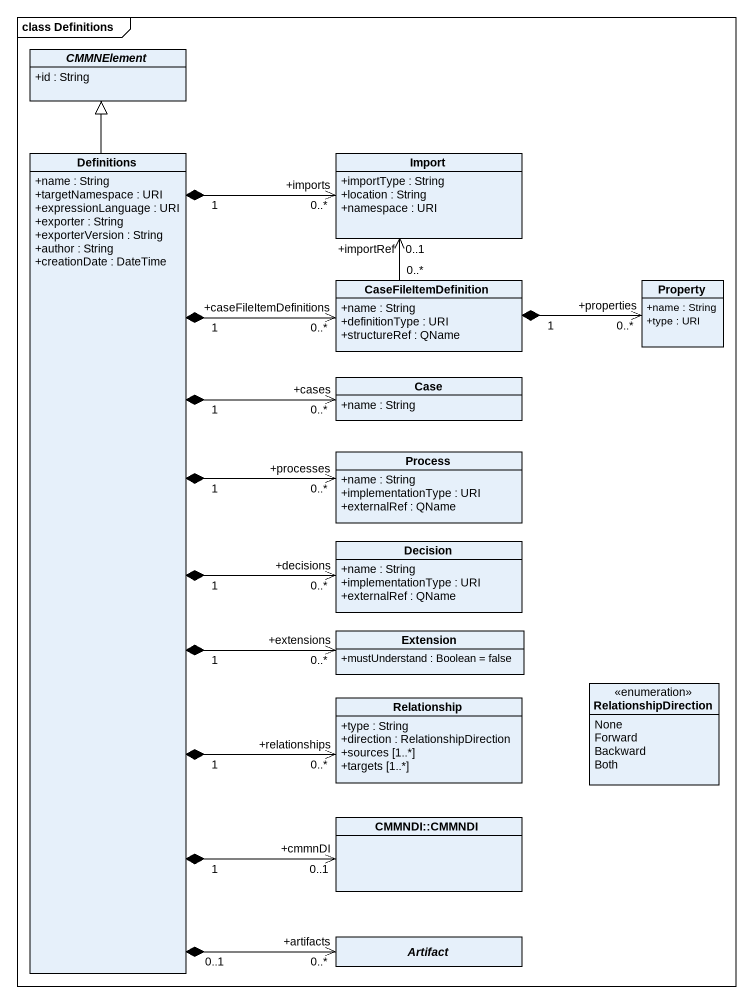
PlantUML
@startuml
mainframe class Definitions
hide circle
hide empty members
skinparam classAttributeIconSize 0
abstract class CMMNElement {
  +id : String
}
class Definitions {
  +name : String
  +targetNamespace : URI
  +expressionLanguage : URI
  +exporter : String
  +exporterVersion : String
  +author : String
  +creationDate : DateTime
}
class Import {
  +importType : String
  +location : String
  +namespace : URI
}
class CaseFileItemDefinition {
  +name : String
  +definitionType : URI
  +structureRef : QName
}
class Property {
  +name : String
  +type : URI
}
class Case {
  +name : String
}
class "Process" as Process_ {
  +name : String
  +implementationType : URI
  +externalRef : QName
}
class Decision {
  +name : String
  +implementationType : URI
  +externalRef : QName
}
class Extension {
  +mustUnderstand : Boolean = false
}
class Relationship {
  +type : String
  +direction : RelationshipDirection
  +sources [1..*]
  +targets [1..*]
}
enum RelationshipDirection {
  None
  Forward
  Backward
  Both
}
class "CMMNDI::CMMNDI" as CMMNDI_CMMNDI
abstract class "Artifact" as Artifact_
Definitions -up-|> CMMNElement
Definitions "1" *-up-> "+imports\n0..*" Import
Definitions "1" *-up-> "+caseFileItemDefinitions\n0..*" CaseFileItemDefinition
Definitions "1" *-right-> "+cases\n0..*" Case
Definitions "1" *-right-> "+processes\n0..*" Process_
Definitions "1" *-right-> "+decisions\n0..*" Decision
Definitions "1" *-right-> "+extensions\n0..*" Extension
Definitions "1" *-right-> "0..*\n+relationships" Relationship
Definitions "1" *--> "+cmmnDI\n0..1" CMMNDI_CMMNDI
Definitions "0..1" *--> "+artifacts\n0..*" Artifact_
CaseFileItemDefinition "0..*" -up-> "+importRef\n0..1" Import
CaseFileItemDefinition "1" *-right-> "+properties\n0..*" Property
@enduml
